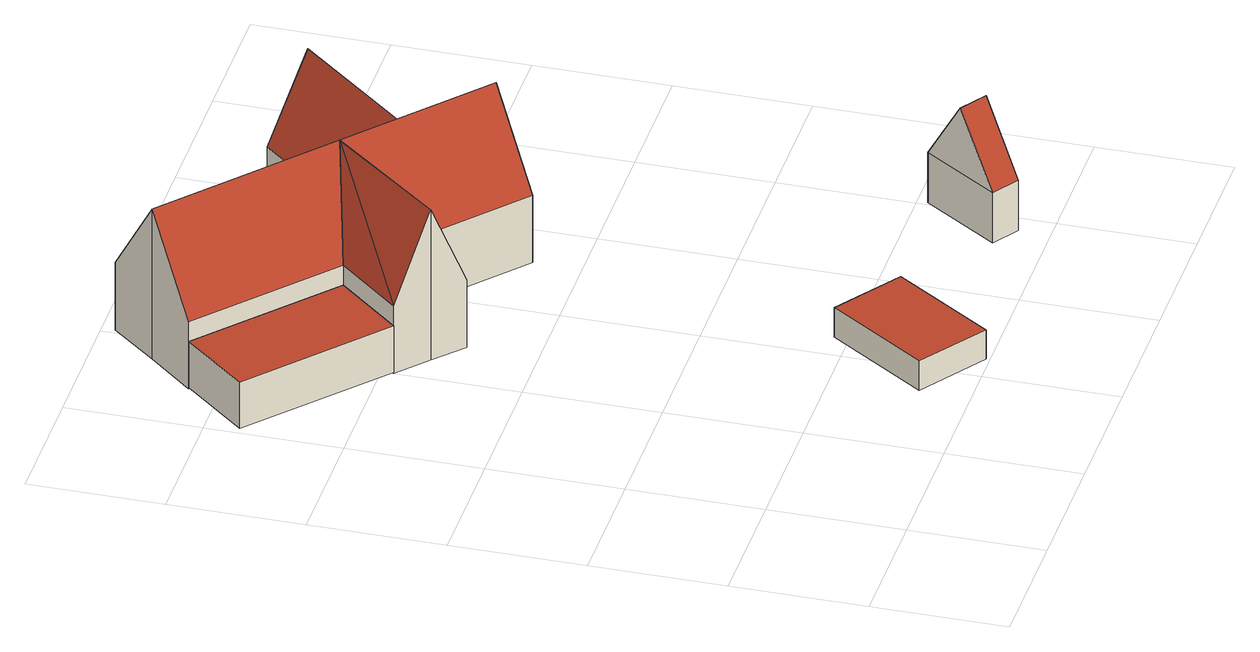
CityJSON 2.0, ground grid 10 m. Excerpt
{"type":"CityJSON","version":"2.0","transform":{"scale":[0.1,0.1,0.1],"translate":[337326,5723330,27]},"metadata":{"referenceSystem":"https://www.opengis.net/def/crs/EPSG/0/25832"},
"CityObjects":{
"building1":{"type":"Building","attributes":{"Geometrietyp2DReferenz":"3000","Gemeindeschluessel":"05170048","function":"31001_1010","roofType":"1000","measuredHeight":3.87},"address":[{"country":"Germany","locality":"Wesel","thoroughfareNumber":"29","thoroughfareName":"Kasselweg"}],"geometry":[{"type":"Solid","lod":"2","boundaries":[[[[0,1,2,3]],[[4,5,1,0]],[[6,7,5,4]],[[3,2,7,6]],[[4,0,3,6]],[[1,5,7,2]]]],"semantics":{"surfaces":[{"type":"WallSurface"},{"type":"RoofSurface"},{"type":"GroundSurface"}],"values":[[0,0,0,0,1,2]]}}]},
"building2":{"type":"Building","attributes":{"Geometrietyp2DReferenz":"3000","Gemeindeschluessel":"05170048","function":"31001_2463","roofType":"1000","measuredHeight":2.34},"address":[{"country":"Germany","locality":"Wesel","thoroughfareNumber":"29","thoroughfareName":"Kasselweg"}],"geometry":[{"type":"Solid","lod":"2","boundaries":[[[[8,9,10,11]],[[12,13,9,8]],[[14,15,13,12]],[[11,10,15,14]],[[12,8,11,14]],[[9,13,15,10]]]],"semantics":{"surfaces":[{"type":"WallSurface"},{"type":"RoofSurface"},{"type":"GroundSurface"}],"values":[[0,0,0,0,1,2]]}}]},
"building3":{"type":"Building","attributes":{"Gemeindeschluessel":"05170048","Geometrietyp2DReferenz":"3000","function":"31001_1010"},"address":[{"country":"Germany","locality":"Wesel","thoroughfareNumber":"29","thoroughfareName":"Kasselweg"}],"children":["building3-1","building3-2","building3-3"]},
"building3-1":{"type":"BuildingPart","attributes":{"roofType":"3100","measuredHeight":12.34},"parents":["building3"],"geometry":[{"type":"Solid","lod":"2","boundaries":[[[[16,17,18,19]],[[20,21,22,23]],[[24,25,21,20]],[[26,27,25,24]],[[28,29,27,26]],[[30,31,32,33]],[[34,35,31,30]],[[36,37,35,34]],[[38,39,37,36]],[[19,18,39,38]],[[20,23,40,16,19,38,36,34,24]],[[30,33,28,26,24,34]],[[17,41,22,21,25,27,29,32,31,35,37,39,18]],[[17,16,40,41]],[[23,22,41,40]],[[33,32,29,28]]]],"semantics":{"surfaces":[{"type":"WallSurface"},{"type":"RoofSurface"},{"type":"GroundSurface"},{"type":"ClosureSurface"}],"values":[[0,0,0,0,0,0,0,0,0,0,1,1,2,3,3,3]]}}]},
"building3-2":{"type":"BuildingPart","attributes":{"roofType":"5000","measuredHeight":12.34},"parents":["building3"],"geometry":[{"type":"Solid","lod":"2","boundaries":[[[[42,43,29,28]],[[44,45,43,42]],[[46,47,45,44]],[[33,32,47,46]],[[42,28,48,44]],[[28,33,48]],[[46,44,48,33]],[[43,45,47,32,29]],[[28,29,32,33]]]],"semantics":{"surfaces":[{"type":"WallSurface"},{"type":"RoofSurface"},{"type":"GroundSurface"},{"type":"ClosureSurface"}],"values":[[0,0,0,0,1,1,1,2,3]]}}]},
"building3-3":{"type":"BuildingPart","attributes":{"roofType":"5000","measuredHeight":12.34},"parents":["building3"],"geometry":[{"type":"MultiSurface","lod":"2","boundaries":[[[49,50,51,52]],[[23,22,50,49]],[[53,54,17,55]],[[52,51,54,53]],[[40,56,52,53,55]],[[40,23,56]],[[23,49,56]],[[56,49,52]],[[50,22,41,17,54,51]],[[40,41,22,23]],[[55,16,40]],[[17,41,40,16]]],"semantics":{"surfaces":[{"type":"WallSurface"},{"type":"RoofSurface"},{"type":"GroundSurface"},{"type":"ClosureSurface"}],"values":[0,0,0,0,1,1,1,1,2,3,0,3]}}]},
"building4":{"type":"Building","attributes":{"Geometrietyp2DReferenz":"3000","Gemeindeschluessel":"05170048","function":"51009_1610","roofType":"3100","measuredHeight":9.4},"geometry":[{"type":"Solid","lod":"2","boundaries":[[[[57,58,59,60]],[[61,62,58,57]],[[63,64,62,61]],[[60,59,64,63]],[[57,65,61]],[[63,66,60]],[[60,66,65,57]],[[61,65,66,63]],[[58,62,64,59]]]],"semantics":{"surfaces":[{"type":"WallSurface"},{"type":"RoofSurface"},{"type":"GroundSurface"}],"values":[[0,0,0,0,0,0,1,1,2]]}}]}
},
"vertices":[
[99,391,40],[99,391,2],[140,438,2],[140,438,40],[3,475,40],[3,475,2],[44,522,40],[44,522,2],
[273,77,24],[273,77,0],[223,111,0],[223,111,24],[223,3,24],[223,3,0],[173,37,24],[173,37,0],
[165,376,10],[165,376,1],[173,370,1],[173,370,10],[44,522,56],[44,522,1],[140,438,1],[140,438,56],[74,556,124],[74,556,1],[103,590,56],[103,590,1],[230,480,56],[230,480,1],[318,403,56],[318,403,1],[283,434,1],[283,434,56],[289,369,124],[289,369,1],[259,335,56],[259,335,1],[192,393,56],[192,393,1],[184,400,56],[184,400,1],
[271,527,56],[271,527,1],[297,505,124],[297,505,1],[324,482,56],[324,482,1],[227,423,124],
[99,391,56],[99,391,1],[122,371,1],[122,371,124],[144,351,56],[144,351,1],[165,376,56],[191,454,124],
[422,79,42],[422,79,1],[402,92,1],[402,92,42],[384,23,42],[384,23,1],[364,36,42],[364,36,1],[403,51,95],[383,64,95]
]}
